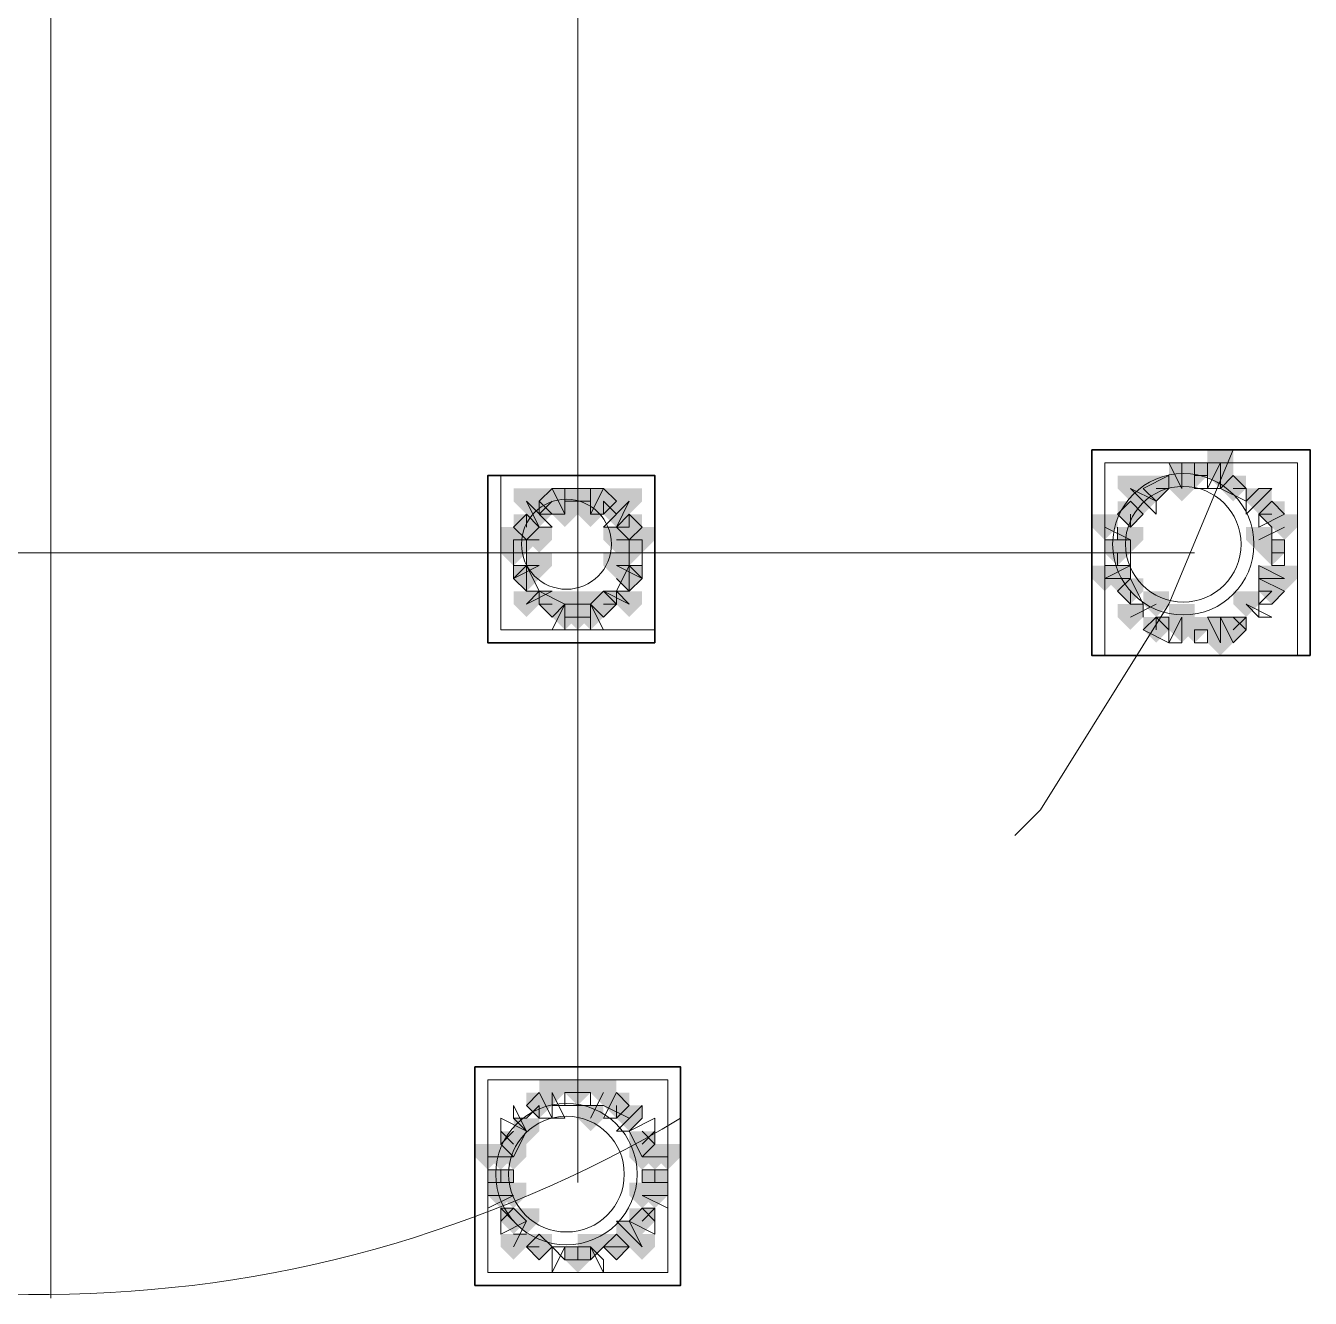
# Model space of a CAD drawing. Header units: millimetres. Extents: x 2315 to 4619, y 1334 to 1897.
# Drawn here: x 4045.9 to 4052.01, y 1548.66 to 1554.71 of the extents above; entities that cross this region are included whole.
import ezdxf

# ---------------------------------------------------------------- set-up
doc = ezdxf.new("R2010")
doc.units = ezdxf.units.MM
for name, color, linetype, true_color in [('PDF_10', 7, 'Continuous', 0x00b85c), ('PDF_AXIS', 7, 'Continuous', 0x00b85c), ('PDF_柱构件', 7, 'Continuous', 0x00b85c), ('PDF_转运站初步方案', 7, 'Continuous', 0x00b85c)]:
    doc.layers.add(name, color=color, linetype=linetype, true_color=true_color)
doc.layers.add('PDF_中心线层', color=1, linetype='Continuous')
doc.layers.add('PDF_粗实线层', color=7, linetype='Continuous')

msp = doc.modelspace()

# ---------------------------------------------------------------- hatches: boundary and pattern name
at = {"layer": 'PDF_10', "transparency": 33554559}
for points in [[(4051.4593, 1552.6298), (4051.3983, 1552.6298), (4051.3983, 1552.5687), (4051.4593, 1552.5076), (4051.5204, 1552.5687), (4051.5204, 1552.6298)], [(4051.4593, 1552.6298), (4051.3983, 1552.6298), (4051.3983, 1552.5687), (4051.4593, 1552.5076), (4051.5204, 1552.5687), (4051.5204, 1552.6298)], [(4051.4593, 1552.6298), (4051.3983, 1552.6298), (4051.3983, 1552.5687), (4051.4593, 1552.5076), (4051.5204, 1552.5687), (4051.5204, 1552.6298)], [(4051.2761, 1552.5687), (4051.215, 1552.5687), (4051.215, 1552.5076), (4051.2761, 1552.4466), (4051.3372, 1552.5076), (4051.3372, 1552.5687)], [(4051.2761, 1552.5687), (4051.215, 1552.5687), (4051.215, 1552.5076), (4051.2761, 1552.4466), (4051.3372, 1552.5076), (4051.3372, 1552.5687)], [(4051.2761, 1552.5687), (4051.215, 1552.5687), (4051.215, 1552.5076), (4051.2761, 1552.4466), (4051.3372, 1552.5076), (4051.3372, 1552.5687)], [(4051.6426, 1552.5687), (4051.5815, 1552.5687), (4051.5815, 1552.5076), (4051.6426, 1552.4466), (4051.7037, 1552.5076), (4051.7037, 1552.5687)], [(4051.6426, 1552.5687), (4051.5815, 1552.5687), (4051.5815, 1552.5076), (4051.6426, 1552.4466), (4051.7037, 1552.5076), (4051.7037, 1552.5687)], [(4048.4053, 1552.5076), (4048.3442, 1552.5076), (4048.3442, 1552.4466), (4048.4053, 1552.3855), (4048.4664, 1552.4466), (4048.4664, 1552.5076)], [(4048.4053, 1552.5076), (4048.3442, 1552.5076), (4048.3442, 1552.4466), (4048.4053, 1552.3855), (4048.4664, 1552.4466), (4048.4664, 1552.5076)], [(4048.5274, 1552.5076), (4048.4664, 1552.5076), (4048.4664, 1552.4466), (4048.5274, 1552.3855), (4048.5885, 1552.4466), (4048.5885, 1552.5076)], [(4048.5274, 1552.5076), (4048.4664, 1552.5076), (4048.4664, 1552.4466), (4048.5274, 1552.3855), (4048.5885, 1552.4466), (4048.5885, 1552.5076)], [(4048.6496, 1552.5076), (4048.5885, 1552.5076), (4048.5885, 1552.4466), (4048.6496, 1552.3855), (4048.7107, 1552.4466), (4048.7107, 1552.5076)], [(4048.6496, 1552.5076), (4048.5885, 1552.5076), (4048.5885, 1552.4466), (4048.6496, 1552.3855), (4048.7107, 1552.4466), (4048.7107, 1552.5076)], [(4051.1539, 1552.4466), (4051.0929, 1552.4466), (4051.0929, 1552.3855), (4051.1539, 1552.3244), (4051.215, 1552.3855), (4051.215, 1552.4466)], [(4051.1539, 1552.4466), (4051.0929, 1552.4466), (4051.0929, 1552.3855), (4051.1539, 1552.3244), (4051.215, 1552.3855), (4051.215, 1552.4466)], [(4051.1539, 1552.4466), (4051.0929, 1552.4466), (4051.0929, 1552.3855), (4051.1539, 1552.3244), (4051.215, 1552.3855), (4051.215, 1552.4466)], [(4051.8258, 1552.4466), (4051.7647, 1552.4466), (4051.7647, 1552.3855), (4051.8258, 1552.3244), (4051.8869, 1552.3855), (4051.8869, 1552.4466)], [(4051.8258, 1552.4466), (4051.7647, 1552.4466), (4051.7647, 1552.3855), (4051.8258, 1552.3244), (4051.8869, 1552.3855), (4051.8869, 1552.4466)], [(4048.2831, 1552.3855), (4048.222, 1552.3855), (4048.222, 1552.3244), (4048.2831, 1552.2633), (4048.3442, 1552.3244), (4048.3442, 1552.3855)], [(4048.2831, 1552.3855), (4048.222, 1552.3855), (4048.222, 1552.3244), (4048.2831, 1552.2633), (4048.3442, 1552.3244), (4048.3442, 1552.3855)], [(4048.2831, 1552.3855), (4048.222, 1552.3855), (4048.222, 1552.3244), (4048.2831, 1552.2633), (4048.3442, 1552.3244), (4048.3442, 1552.3855)], [(4048.7718, 1552.3855), (4048.7107, 1552.3855), (4048.7107, 1552.3244), (4048.7718, 1552.2633), (4048.8328, 1552.3244), (4048.8328, 1552.3855)], [(4048.7718, 1552.3855), (4048.7107, 1552.3855), (4048.7107, 1552.3244), (4048.7718, 1552.2633), (4048.8328, 1552.3244), (4048.8328, 1552.3855)], [(4048.222, 1552.2633), (4048.161, 1552.2633), (4048.161, 1552.2022), (4048.222, 1552.1412), (4048.2831, 1552.2022), (4048.2831, 1552.2633)], [(4048.222, 1552.2633), (4048.161, 1552.2633), (4048.161, 1552.2022), (4048.222, 1552.1412), (4048.2831, 1552.2022), (4048.2831, 1552.2633)], [(4048.7718, 1552.2633), (4048.7107, 1552.2633), (4048.7107, 1552.2022), (4048.7718, 1552.1412), (4048.8328, 1552.2022), (4048.8328, 1552.2633)], [(4048.7718, 1552.2633), (4048.7107, 1552.2633), (4048.7107, 1552.2022), (4048.7718, 1552.1412), (4048.8328, 1552.2022), (4048.8328, 1552.2633)], [(4051.0929, 1552.2633), (4051.0318, 1552.2633), (4051.0318, 1552.2022), (4051.0929, 1552.1412), (4051.1539, 1552.2022), (4051.1539, 1552.2633)], [(4051.0929, 1552.2633), (4051.0318, 1552.2633), (4051.0318, 1552.2022), (4051.0929, 1552.1412), (4051.1539, 1552.2022), (4051.1539, 1552.2633)], [(4051.8258, 1552.2633), (4051.7647, 1552.2633), (4051.7647, 1552.2022), (4051.8258, 1552.1412), (4051.8869, 1552.2022), (4051.8869, 1552.2633)], [(4051.8258, 1552.2633), (4051.7647, 1552.2633), (4051.7647, 1552.2022), (4051.8258, 1552.1412), (4051.8869, 1552.2022), (4051.8869, 1552.2633)], [(4048.2831, 1552.1412), (4048.222, 1552.1412), (4048.222, 1552.0801), (4048.2831, 1552.019), (4048.3442, 1552.0801), (4048.3442, 1552.1412)], [(4048.2831, 1552.1412), (4048.222, 1552.1412), (4048.222, 1552.0801), (4048.2831, 1552.019), (4048.3442, 1552.0801), (4048.3442, 1552.1412)], [(4048.7718, 1552.1412), (4048.7107, 1552.1412), (4048.7107, 1552.0801), (4048.7718, 1552.019), (4048.8328, 1552.0801), (4048.8328, 1552.1412)], [(4048.7718, 1552.1412), (4048.7107, 1552.1412), (4048.7107, 1552.0801), (4048.7718, 1552.019), (4048.8328, 1552.0801), (4048.8328, 1552.1412)], [(4051.1539, 1552.0801), (4051.0929, 1552.0801), (4051.0929, 1552.019), (4051.1539, 1551.9579), (4051.215, 1552.019), (4051.215, 1552.0801)], [(4051.1539, 1552.0801), (4051.0929, 1552.0801), (4051.0929, 1552.019), (4051.1539, 1551.9579), (4051.215, 1552.019), (4051.215, 1552.0801)], [(4051.1539, 1552.0801), (4051.0929, 1552.0801), (4051.0929, 1552.019), (4051.1539, 1551.9579), (4051.215, 1552.019), (4051.215, 1552.0801)], [(4051.8258, 1552.0801), (4051.7647, 1552.0801), (4051.7647, 1552.019), (4051.8258, 1551.9579), (4051.8869, 1552.019), (4051.8869, 1552.0801)], [(4051.8258, 1552.0801), (4051.7647, 1552.0801), (4051.7647, 1552.019), (4051.8258, 1551.9579), (4051.8869, 1552.019), (4051.8869, 1552.0801)], [(4048.4053, 1552.019), (4048.3442, 1552.019), (4048.3442, 1551.9579), (4048.4053, 1551.8968), (4048.4664, 1551.9579), (4048.4664, 1552.019)], [(4048.4053, 1552.019), (4048.3442, 1552.019), (4048.3442, 1551.9579), (4048.4053, 1551.8968), (4048.4664, 1551.9579), (4048.4664, 1552.019)], [(4048.6496, 1552.019), (4048.5885, 1552.019), (4048.5885, 1551.9579), (4048.6496, 1551.8968), (4048.7107, 1551.9579), (4048.7107, 1552.019)], [(4048.6496, 1552.019), (4048.5885, 1552.019), (4048.5885, 1551.9579), (4048.6496, 1551.8968), (4048.7107, 1551.9579), (4048.7107, 1552.019)], [(4048.6496, 1552.019), (4048.5885, 1552.019), (4048.5885, 1551.9579), (4048.6496, 1551.8968), (4048.7107, 1551.9579), (4048.7107, 1552.019)], [(4048.5274, 1551.9579), (4048.4664, 1551.9579), (4048.4664, 1551.8968), (4048.5274, 1551.8357), (4048.5885, 1551.8968), (4048.5885, 1551.9579)], [(4048.5274, 1551.9579), (4048.4664, 1551.9579), (4048.4664, 1551.8968), (4048.5274, 1551.8357), (4048.5885, 1551.8968), (4048.5885, 1551.9579)], [(4051.2761, 1551.8968), (4051.215, 1551.8968), (4051.215, 1551.8357), (4051.2761, 1551.7747), (4051.3372, 1551.8357), (4051.3372, 1551.8968)], [(4051.2761, 1551.8968), (4051.215, 1551.8968), (4051.215, 1551.8357), (4051.2761, 1551.7747), (4051.3372, 1551.8357), (4051.3372, 1551.8968)], [(4051.4593, 1551.8968), (4051.3983, 1551.8968), (4051.3983, 1551.8357), (4051.4593, 1551.7747), (4051.5204, 1551.8357), (4051.5204, 1551.8968)], [(4051.4593, 1551.8968), (4051.3983, 1551.8968), (4051.3983, 1551.8357), (4051.4593, 1551.7747), (4051.5204, 1551.8357), (4051.5204, 1551.8968)], [(4051.6426, 1551.8968), (4051.5815, 1551.8968), (4051.5815, 1551.8357), (4051.6426, 1551.7747), (4051.7037, 1551.8357), (4051.7037, 1551.8968)], [(4051.6426, 1551.8968), (4051.5815, 1551.8968), (4051.5815, 1551.8357), (4051.6426, 1551.7747), (4051.7037, 1551.8357), (4051.7037, 1551.8968)], [(4048.5274, 1549.6979), (4048.4664, 1549.6979), (4048.4664, 1549.6368), (4048.5274, 1549.5757), (4048.5885, 1549.6368), (4048.5885, 1549.6979)], [(4048.5274, 1549.6979), (4048.4664, 1549.6979), (4048.4664, 1549.6368), (4048.5274, 1549.5757), (4048.5885, 1549.6368), (4048.5885, 1549.6979)], [(4048.3442, 1549.6368), (4048.2831, 1549.6368), (4048.2831, 1549.5757), (4048.3442, 1549.5147), (4048.4053, 1549.5757), (4048.4053, 1549.6368)], [(4048.3442, 1549.6368), (4048.2831, 1549.6368), (4048.2831, 1549.5757), (4048.3442, 1549.5147), (4048.4053, 1549.5757), (4048.4053, 1549.6368)], [(4048.7107, 1549.6368), (4048.6496, 1549.6368), (4048.6496, 1549.5757), (4048.7107, 1549.5147), (4048.7718, 1549.5757), (4048.7718, 1549.6368)], [(4048.7107, 1549.6368), (4048.6496, 1549.6368), (4048.6496, 1549.5757), (4048.7107, 1549.5147), (4048.7718, 1549.5757), (4048.7718, 1549.6368)], [(4048.222, 1549.4536), (4048.161, 1549.4536), (4048.161, 1549.3925), (4048.222, 1549.3314), (4048.2831, 1549.3925), (4048.2831, 1549.4536)], [(4048.222, 1549.4536), (4048.161, 1549.4536), (4048.161, 1549.3925), (4048.222, 1549.3314), (4048.2831, 1549.3925), (4048.2831, 1549.4536)], [(4048.8328, 1549.4536), (4048.7718, 1549.4536), (4048.7718, 1549.3925), (4048.8328, 1549.3314), (4048.8939, 1549.3925), (4048.8939, 1549.4536)], [(4048.8328, 1549.4536), (4048.7718, 1549.4536), (4048.7718, 1549.3925), (4048.8328, 1549.3314), (4048.8939, 1549.3925), (4048.8939, 1549.4536)], [(4048.161, 1549.2703), (4048.0999, 1549.2703), (4048.0999, 1549.2093), (4048.161, 1549.1482), (4048.222, 1549.2093), (4048.222, 1549.2703)], [(4048.161, 1549.2703), (4048.0999, 1549.2703), (4048.0999, 1549.2093), (4048.161, 1549.1482), (4048.222, 1549.2093), (4048.222, 1549.2703)], [(4048.8939, 1549.2703), (4048.8328, 1549.2703), (4048.8328, 1549.2093), (4048.8939, 1549.1482), (4048.955, 1549.2093), (4048.955, 1549.2703)], [(4048.8939, 1549.2703), (4048.8328, 1549.2703), (4048.8328, 1549.2093), (4048.8939, 1549.1482), (4048.955, 1549.2093), (4048.955, 1549.2703)], [(4048.8939, 1549.2703), (4048.8328, 1549.2703), (4048.8328, 1549.2093), (4048.8939, 1549.1482), (4048.955, 1549.2093), (4048.955, 1549.2703)], [(4048.222, 1549.0871), (4048.161, 1549.0871), (4048.161, 1549.026), (4048.222, 1548.9649), (4048.2831, 1549.026), (4048.2831, 1549.0871)], [(4048.222, 1549.0871), (4048.161, 1549.0871), (4048.161, 1549.026), (4048.222, 1548.9649), (4048.2831, 1549.026), (4048.2831, 1549.0871)], [(4048.8328, 1549.0871), (4048.7718, 1549.0871), (4048.7718, 1549.026), (4048.8328, 1548.9649), (4048.8939, 1549.026), (4048.8939, 1549.0871)], [(4048.8328, 1549.0871), (4048.7718, 1549.0871), (4048.7718, 1549.026), (4048.8328, 1548.9649), (4048.8939, 1549.026), (4048.8939, 1549.0871)], [(4048.3442, 1548.9649), (4048.2831, 1548.9649), (4048.2831, 1548.9039), (4048.3442, 1548.8428), (4048.4053, 1548.9039), (4048.4053, 1548.9649)], [(4048.3442, 1548.9649), (4048.2831, 1548.9649), (4048.2831, 1548.9039), (4048.3442, 1548.8428), (4048.4053, 1548.9039), (4048.4053, 1548.9649)], [(4048.3442, 1548.9649), (4048.2831, 1548.9649), (4048.2831, 1548.9039), (4048.3442, 1548.8428), (4048.4053, 1548.9039), (4048.4053, 1548.9649)], [(4048.7107, 1548.9649), (4048.6496, 1548.9649), (4048.6496, 1548.9039), (4048.7107, 1548.8428), (4048.7718, 1548.9039), (4048.7718, 1548.9649)], [(4048.7107, 1548.9649), (4048.6496, 1548.9649), (4048.6496, 1548.9039), (4048.7107, 1548.8428), (4048.7718, 1548.9039), (4048.7718, 1548.9649)], [(4048.7107, 1548.9649), (4048.6496, 1548.9649), (4048.6496, 1548.9039), (4048.7107, 1548.8428), (4048.7718, 1548.9039), (4048.7718, 1548.9649)], [(4048.5274, 1548.9039), (4048.4664, 1548.9039), (4048.4664, 1548.8428), (4048.5274, 1548.7817), (4048.5885, 1548.8428), (4048.5885, 1548.9039)], [(4048.5274, 1548.9039), (4048.4664, 1548.9039), (4048.4664, 1548.8428), (4048.5274, 1548.7817), (4048.5885, 1548.8428), (4048.5885, 1548.9039)]]:
    msp.add_hatch(color=256, dxfattribs=at).paths.add_polyline_path(points)
at = {"layer": 'PDF_柱构件', "transparency": 33554559}
for points in [[(4051.5815, 1552.6909), (4051.5204, 1552.6909), (4051.5204, 1552.6298), (4051.5815, 1552.5687), (4051.6426, 1552.6298), (4051.6426, 1552.6909)], [(4051.3983, 1552.6298), (4051.3372, 1552.6298), (4051.3372, 1552.5687), (4051.3983, 1552.5076), (4051.4593, 1552.5687), (4051.4593, 1552.6298)], [(4051.5815, 1552.6298), (4051.5204, 1552.6298), (4051.5204, 1552.5687), (4051.5815, 1552.5076), (4051.6426, 1552.5687), (4051.6426, 1552.6298)], [(4051.1539, 1552.5687), (4051.0929, 1552.5687), (4051.0929, 1552.5076), (4051.1539, 1552.4466), (4051.215, 1552.5076), (4051.215, 1552.5687)], [(4051.3983, 1552.5687), (4051.3372, 1552.5687), (4051.3372, 1552.5076), (4051.3983, 1552.4466), (4051.4593, 1552.5076), (4051.4593, 1552.5687)], [(4048.2831, 1552.5076), (4048.222, 1552.5076), (4048.222, 1552.4466), (4048.2831, 1552.3855), (4048.3442, 1552.4466), (4048.3442, 1552.5076)], [(4048.4664, 1552.5076), (4048.4053, 1552.5076), (4048.4053, 1552.4466), (4048.4664, 1552.3855), (4048.5274, 1552.4466), (4048.5274, 1552.5076)], [(4048.5885, 1552.5076), (4048.5274, 1552.5076), (4048.5274, 1552.4466), (4048.5885, 1552.3855), (4048.6496, 1552.4466), (4048.6496, 1552.5076)], [(4048.7718, 1552.5076), (4048.7107, 1552.5076), (4048.7107, 1552.4466), (4048.7718, 1552.3855), (4048.8328, 1552.4466), (4048.8328, 1552.5076)], [(4051.215, 1552.5076), (4051.1539, 1552.5076), (4051.1539, 1552.4466), (4051.215, 1552.3855), (4051.2761, 1552.4466), (4051.2761, 1552.5076)], [(4051.7647, 1552.5076), (4051.7037, 1552.5076), (4051.7037, 1552.4466), (4051.7647, 1552.3855), (4051.8258, 1552.4466), (4051.8258, 1552.5076)], [(4048.3442, 1552.4466), (4048.2831, 1552.4466), (4048.2831, 1552.3855), (4048.3442, 1552.3244), (4048.4053, 1552.3855), (4048.4053, 1552.4466)], [(4048.4664, 1552.4466), (4048.4053, 1552.4466), (4048.4053, 1552.3855), (4048.4664, 1552.3244), (4048.5274, 1552.3855), (4048.5274, 1552.4466)], [(4048.5885, 1552.4466), (4048.5274, 1552.4466), (4048.5274, 1552.3855), (4048.5885, 1552.3244), (4048.6496, 1552.3855), (4048.6496, 1552.4466)], [(4048.7107, 1552.4466), (4048.6496, 1552.4466), (4048.6496, 1552.3855), (4048.7107, 1552.3244), (4048.7718, 1552.3855), (4048.7718, 1552.4466)], [(4051.0318, 1552.3855), (4050.9707, 1552.3855), (4050.9707, 1552.3244), (4051.0318, 1552.2633), (4051.0929, 1552.3244), (4051.0929, 1552.3855)], [(4051.8869, 1552.3855), (4051.8258, 1552.3855), (4051.8258, 1552.3244), (4051.8869, 1552.2633), (4051.948, 1552.3244), (4051.948, 1552.3855)], [(4048.222, 1552.3244), (4048.161, 1552.3244), (4048.161, 1552.2633), (4048.222, 1552.2022), (4048.2831, 1552.2633), (4048.2831, 1552.3244)], [(4048.2831, 1552.3244), (4048.222, 1552.3244), (4048.222, 1552.2633), (4048.2831, 1552.2022), (4048.3442, 1552.2633), (4048.3442, 1552.3244)], [(4048.3442, 1552.3244), (4048.2831, 1552.3244), (4048.2831, 1552.2633), (4048.3442, 1552.2022), (4048.4053, 1552.2633), (4048.4053, 1552.3244)], [(4048.7107, 1552.3244), (4048.6496, 1552.3244), (4048.6496, 1552.2633), (4048.7107, 1552.2022), (4048.7718, 1552.2633), (4048.7718, 1552.3244)], [(4048.7718, 1552.3244), (4048.7107, 1552.3244), (4048.7107, 1552.2633), (4048.7718, 1552.2022), (4048.8328, 1552.2633), (4048.8328, 1552.3244)], [(4048.8328, 1552.3244), (4048.7718, 1552.3244), (4048.7718, 1552.2633), (4048.8328, 1552.2022), (4048.8939, 1552.2633), (4048.8939, 1552.3244)], [(4051.1539, 1552.3244), (4051.0929, 1552.3244), (4051.0929, 1552.2633), (4051.1539, 1552.2022), (4051.215, 1552.2633), (4051.215, 1552.3244)], [(4051.7647, 1552.3244), (4051.7037, 1552.3244), (4051.7037, 1552.2633), (4051.7647, 1552.2022), (4051.8258, 1552.2633), (4051.8258, 1552.3244)], [(4048.3442, 1552.2022), (4048.2831, 1552.2022), (4048.2831, 1552.1412), (4048.3442, 1552.0801), (4048.4053, 1552.1412), (4048.4053, 1552.2022)], [(4048.7107, 1552.2022), (4048.6496, 1552.2022), (4048.6496, 1552.1412), (4048.7107, 1552.0801), (4048.7718, 1552.1412), (4048.7718, 1552.2022)], [(4051.0318, 1552.1412), (4050.9707, 1552.1412), (4050.9707, 1552.0801), (4051.0318, 1552.019), (4051.0929, 1552.0801), (4051.0929, 1552.1412)], [(4051.0929, 1552.1412), (4051.0318, 1552.1412), (4051.0318, 1552.0801), (4051.0929, 1552.019), (4051.1539, 1552.0801), (4051.1539, 1552.1412)], [(4051.8258, 1552.1412), (4051.7647, 1552.1412), (4051.7647, 1552.0801), (4051.8258, 1552.019), (4051.8869, 1552.0801), (4051.8869, 1552.1412)], [(4051.8869, 1552.1412), (4051.8258, 1552.1412), (4051.8258, 1552.0801), (4051.8869, 1552.019), (4051.948, 1552.0801), (4051.948, 1552.1412)], [(4048.2831, 1552.019), (4048.222, 1552.019), (4048.222, 1551.9579), (4048.2831, 1551.8968), (4048.3442, 1551.9579), (4048.3442, 1552.019)], [(4048.4664, 1552.019), (4048.4053, 1552.019), (4048.4053, 1551.9579), (4048.4664, 1551.8968), (4048.5274, 1551.9579), (4048.5274, 1552.019)], [(4048.5885, 1552.019), (4048.5274, 1552.019), (4048.5274, 1551.9579), (4048.5885, 1551.8968), (4048.6496, 1551.9579), (4048.6496, 1552.019)], [(4048.7718, 1552.019), (4048.7107, 1552.019), (4048.7107, 1551.9579), (4048.7718, 1551.8968), (4048.8328, 1551.9579), (4048.8328, 1552.019)], [(4051.2761, 1552.019), (4051.215, 1552.019), (4051.215, 1551.9579), (4051.2761, 1551.8968), (4051.3372, 1551.9579), (4051.3372, 1552.019)], [(4051.7037, 1552.019), (4051.6426, 1552.019), (4051.6426, 1551.9579), (4051.7037, 1551.8968), (4051.7647, 1551.9579), (4051.7647, 1552.019)], [(4048.4664, 1551.9579), (4048.4053, 1551.9579), (4048.4053, 1551.8968), (4048.4664, 1551.8357), (4048.5274, 1551.8968), (4048.5274, 1551.9579)], [(4048.5885, 1551.9579), (4048.5274, 1551.9579), (4048.5274, 1551.8968), (4048.5885, 1551.8357), (4048.6496, 1551.8968), (4048.6496, 1551.9579)], [(4051.1539, 1551.9579), (4051.0929, 1551.9579), (4051.0929, 1551.8968), (4051.1539, 1551.8357), (4051.215, 1551.8968), (4051.215, 1551.9579)], [(4051.3983, 1551.9579), (4051.3372, 1551.9579), (4051.3372, 1551.8968), (4051.3983, 1551.8357), (4051.4593, 1551.8968), (4051.4593, 1551.9579)], [(4051.3983, 1551.8968), (4051.3372, 1551.8968), (4051.3372, 1551.8357), (4051.3983, 1551.7747), (4051.4593, 1551.8357), (4051.4593, 1551.8968)], [(4051.5815, 1551.8968), (4051.5204, 1551.8968), (4051.5204, 1551.8357), (4051.5815, 1551.7747), (4051.6426, 1551.8357), (4051.6426, 1551.8968)], [(4051.5815, 1551.8357), (4051.5204, 1551.8357), (4051.5204, 1551.7747), (4051.5815, 1551.7136), (4051.6426, 1551.7747), (4051.6426, 1551.8357)], [(4048.4053, 1549.6979), (4048.3442, 1549.6979), (4048.3442, 1549.6368), (4048.4053, 1549.5757), (4048.4664, 1549.6368), (4048.4664, 1549.6979)], [(4048.6496, 1549.6979), (4048.5885, 1549.6979), (4048.5885, 1549.6368), (4048.6496, 1549.5757), (4048.7107, 1549.6368), (4048.7107, 1549.6979)], [(4048.5885, 1549.5757), (4048.5274, 1549.5757), (4048.5274, 1549.5147), (4048.5885, 1549.4536), (4048.6496, 1549.5147), (4048.6496, 1549.5757)], [(4048.7718, 1549.5757), (4048.7107, 1549.5757), (4048.7107, 1549.5147), (4048.7718, 1549.4536), (4048.8328, 1549.5147), (4048.8328, 1549.5757)], [(4048.2831, 1549.5147), (4048.222, 1549.5147), (4048.222, 1549.4536), (4048.2831, 1549.3925), (4048.3442, 1549.4536), (4048.3442, 1549.5147)], [(4048.0999, 1549.3925), (4048.0388, 1549.3925), (4048.0388, 1549.3314), (4048.0999, 1549.2703), (4048.161, 1549.3314), (4048.161, 1549.3925)], [(4048.161, 1549.3925), (4048.0999, 1549.3925), (4048.0999, 1549.3314), (4048.161, 1549.2703), (4048.222, 1549.3314), (4048.222, 1549.3925)], [(4048.222, 1549.3925), (4048.161, 1549.3925), (4048.161, 1549.3314), (4048.222, 1549.2703), (4048.2831, 1549.3314), (4048.2831, 1549.3925)], [(4048.8328, 1549.3925), (4048.7718, 1549.3925), (4048.7718, 1549.3314), (4048.8328, 1549.2703), (4048.8939, 1549.3314), (4048.8939, 1549.3925)], [(4048.8939, 1549.3925), (4048.8328, 1549.3925), (4048.8328, 1549.3314), (4048.8939, 1549.2703), (4048.955, 1549.3314), (4048.955, 1549.3925)], [(4048.955, 1549.3925), (4048.8939, 1549.3925), (4048.8939, 1549.3314), (4048.955, 1549.2703), (4049.0161, 1549.3314), (4049.0161, 1549.3925)], [(4048.161, 1549.2093), (4048.0999, 1549.2093), (4048.0999, 1549.1482), (4048.161, 1549.0871), (4048.222, 1549.1482), (4048.222, 1549.2093)], [(4048.222, 1549.2093), (4048.161, 1549.2093), (4048.161, 1549.1482), (4048.222, 1549.0871), (4048.2831, 1549.1482), (4048.2831, 1549.2093)], [(4048.8328, 1549.2093), (4048.7718, 1549.2093), (4048.7718, 1549.1482), (4048.8328, 1549.0871), (4048.8939, 1549.1482), (4048.8939, 1549.2093)], [(4048.8939, 1549.2093), (4048.8328, 1549.2093), (4048.8328, 1549.1482), (4048.8939, 1549.0871), (4048.955, 1549.1482), (4048.955, 1549.2093)], [(4048.2831, 1549.0871), (4048.222, 1549.0871), (4048.222, 1549.026), (4048.2831, 1548.9649), (4048.3442, 1549.026), (4048.3442, 1549.0871)], [(4048.7718, 1549.026), (4048.7107, 1549.026), (4048.7107, 1548.9649), (4048.7718, 1548.9039), (4048.8328, 1548.9649), (4048.8328, 1549.026)], [(4048.222, 1548.9649), (4048.161, 1548.9649), (4048.161, 1548.9039), (4048.222, 1548.8428), (4048.2831, 1548.9039), (4048.2831, 1548.9649)], [(4048.5885, 1548.9649), (4048.5274, 1548.9649), (4048.5274, 1548.9039), (4048.5885, 1548.8428), (4048.6496, 1548.9039), (4048.6496, 1548.9649)], [(4048.8328, 1548.9649), (4048.7718, 1548.9649), (4048.7718, 1548.9039), (4048.8328, 1548.8428), (4048.8939, 1548.9039), (4048.8939, 1548.9649)]]:
    msp.add_hatch(color=256, dxfattribs=at).paths.add_polyline_path(points)
at = {"layer": 'PDF_转运站初步方案', "transparency": 33554559}
for points in [[(4051.4593, 1552.6298), (4051.3983, 1552.6298), (4051.3983, 1552.5687), (4051.4593, 1552.5076), (4051.5204, 1552.5687), (4051.5204, 1552.6298)], [(4051.4593, 1552.6298), (4051.3983, 1552.6298), (4051.3983, 1552.5687), (4051.4593, 1552.5076), (4051.5204, 1552.5687), (4051.5204, 1552.6298)], [(4051.2761, 1552.5687), (4051.215, 1552.5687), (4051.215, 1552.5076), (4051.2761, 1552.4466), (4051.3372, 1552.5076), (4051.3372, 1552.5687)], [(4051.2761, 1552.5687), (4051.215, 1552.5687), (4051.215, 1552.5076), (4051.2761, 1552.4466), (4051.3372, 1552.5076), (4051.3372, 1552.5687)], [(4051.6426, 1552.5687), (4051.5815, 1552.5687), (4051.5815, 1552.5076), (4051.6426, 1552.4466), (4051.7037, 1552.5076), (4051.7037, 1552.5687)], [(4051.6426, 1552.5687), (4051.5815, 1552.5687), (4051.5815, 1552.5076), (4051.6426, 1552.4466), (4051.7037, 1552.5076), (4051.7037, 1552.5687)], [(4048.4053, 1552.5076), (4048.3442, 1552.5076), (4048.3442, 1552.4466), (4048.4053, 1552.3855), (4048.4664, 1552.4466), (4048.4664, 1552.5076)], [(4048.4053, 1552.5076), (4048.3442, 1552.5076), (4048.3442, 1552.4466), (4048.4053, 1552.3855), (4048.4664, 1552.4466), (4048.4664, 1552.5076)], [(4048.5274, 1552.5076), (4048.4664, 1552.5076), (4048.4664, 1552.4466), (4048.5274, 1552.3855), (4048.5885, 1552.4466), (4048.5885, 1552.5076)], [(4048.5274, 1552.5076), (4048.4664, 1552.5076), (4048.4664, 1552.4466), (4048.5274, 1552.3855), (4048.5885, 1552.4466), (4048.5885, 1552.5076)], [(4048.6496, 1552.5076), (4048.5885, 1552.5076), (4048.5885, 1552.4466), (4048.6496, 1552.3855), (4048.7107, 1552.4466), (4048.7107, 1552.5076)], [(4048.6496, 1552.5076), (4048.5885, 1552.5076), (4048.5885, 1552.4466), (4048.6496, 1552.3855), (4048.7107, 1552.4466), (4048.7107, 1552.5076)], [(4051.1539, 1552.4466), (4051.0929, 1552.4466), (4051.0929, 1552.3855), (4051.1539, 1552.3244), (4051.215, 1552.3855), (4051.215, 1552.4466)], [(4051.1539, 1552.4466), (4051.0929, 1552.4466), (4051.0929, 1552.3855), (4051.1539, 1552.3244), (4051.215, 1552.3855), (4051.215, 1552.4466)], [(4051.8258, 1552.4466), (4051.7647, 1552.4466), (4051.7647, 1552.3855), (4051.8258, 1552.3244), (4051.8869, 1552.3855), (4051.8869, 1552.4466)], [(4051.8258, 1552.4466), (4051.7647, 1552.4466), (4051.7647, 1552.3855), (4051.8258, 1552.3244), (4051.8869, 1552.3855), (4051.8869, 1552.4466)], [(4048.2831, 1552.3855), (4048.222, 1552.3855), (4048.222, 1552.3244), (4048.2831, 1552.2633), (4048.3442, 1552.3244), (4048.3442, 1552.3855)], [(4048.2831, 1552.3855), (4048.222, 1552.3855), (4048.222, 1552.3244), (4048.2831, 1552.2633), (4048.3442, 1552.3244), (4048.3442, 1552.3855)], [(4048.7718, 1552.3855), (4048.7107, 1552.3855), (4048.7107, 1552.3244), (4048.7718, 1552.2633), (4048.8328, 1552.3244), (4048.8328, 1552.3855)], [(4048.7718, 1552.3855), (4048.7107, 1552.3855), (4048.7107, 1552.3244), (4048.7718, 1552.2633), (4048.8328, 1552.3244), (4048.8328, 1552.3855)], [(4048.222, 1552.2633), (4048.161, 1552.2633), (4048.161, 1552.2022), (4048.222, 1552.1412), (4048.2831, 1552.2022), (4048.2831, 1552.2633)], [(4048.222, 1552.2633), (4048.161, 1552.2633), (4048.161, 1552.2022), (4048.222, 1552.1412), (4048.2831, 1552.2022), (4048.2831, 1552.2633)], [(4048.7718, 1552.2633), (4048.7107, 1552.2633), (4048.7107, 1552.2022), (4048.7718, 1552.1412), (4048.8328, 1552.2022), (4048.8328, 1552.2633)], [(4048.7718, 1552.2633), (4048.7107, 1552.2633), (4048.7107, 1552.2022), (4048.7718, 1552.1412), (4048.8328, 1552.2022), (4048.8328, 1552.2633)], [(4051.0929, 1552.2633), (4051.0318, 1552.2633), (4051.0318, 1552.2022), (4051.0929, 1552.1412), (4051.1539, 1552.2022), (4051.1539, 1552.2633)], [(4051.0929, 1552.2633), (4051.0318, 1552.2633), (4051.0318, 1552.2022), (4051.0929, 1552.1412), (4051.1539, 1552.2022), (4051.1539, 1552.2633)], [(4051.8258, 1552.2633), (4051.7647, 1552.2633), (4051.7647, 1552.2022), (4051.8258, 1552.1412), (4051.8869, 1552.2022), (4051.8869, 1552.2633)], [(4051.8258, 1552.2633), (4051.7647, 1552.2633), (4051.7647, 1552.2022), (4051.8258, 1552.1412), (4051.8869, 1552.2022), (4051.8869, 1552.2633)], [(4048.2831, 1552.1412), (4048.222, 1552.1412), (4048.222, 1552.0801), (4048.2831, 1552.019), (4048.3442, 1552.0801), (4048.3442, 1552.1412)], [(4048.2831, 1552.1412), (4048.222, 1552.1412), (4048.222, 1552.0801), (4048.2831, 1552.019), (4048.3442, 1552.0801), (4048.3442, 1552.1412)], [(4048.7718, 1552.1412), (4048.7107, 1552.1412), (4048.7107, 1552.0801), (4048.7718, 1552.019), (4048.8328, 1552.0801), (4048.8328, 1552.1412)], [(4048.7718, 1552.1412), (4048.7107, 1552.1412), (4048.7107, 1552.0801), (4048.7718, 1552.019), (4048.8328, 1552.0801), (4048.8328, 1552.1412)], [(4051.1539, 1552.0801), (4051.0929, 1552.0801), (4051.0929, 1552.019), (4051.1539, 1551.9579), (4051.215, 1552.019), (4051.215, 1552.0801)], [(4051.1539, 1552.0801), (4051.0929, 1552.0801), (4051.0929, 1552.019), (4051.1539, 1551.9579), (4051.215, 1552.019), (4051.215, 1552.0801)], [(4051.8258, 1552.0801), (4051.7647, 1552.0801), (4051.7647, 1552.019), (4051.8258, 1551.9579), (4051.8869, 1552.019), (4051.8869, 1552.0801)], [(4051.8258, 1552.0801), (4051.7647, 1552.0801), (4051.7647, 1552.019), (4051.8258, 1551.9579), (4051.8869, 1552.019), (4051.8869, 1552.0801)], [(4048.4053, 1552.019), (4048.3442, 1552.019), (4048.3442, 1551.9579), (4048.4053, 1551.8968), (4048.4664, 1551.9579), (4048.4664, 1552.019)], [(4048.4053, 1552.019), (4048.3442, 1552.019), (4048.3442, 1551.9579), (4048.4053, 1551.8968), (4048.4664, 1551.9579), (4048.4664, 1552.019)], [(4048.6496, 1552.019), (4048.5885, 1552.019), (4048.5885, 1551.9579), (4048.6496, 1551.8968), (4048.7107, 1551.9579), (4048.7107, 1552.019)], [(4048.6496, 1552.019), (4048.5885, 1552.019), (4048.5885, 1551.9579), (4048.6496, 1551.8968), (4048.7107, 1551.9579), (4048.7107, 1552.019)], [(4048.5274, 1551.9579), (4048.4664, 1551.9579), (4048.4664, 1551.8968), (4048.5274, 1551.8357), (4048.5885, 1551.8968), (4048.5885, 1551.9579)], [(4048.5274, 1551.9579), (4048.4664, 1551.9579), (4048.4664, 1551.8968), (4048.5274, 1551.8357), (4048.5885, 1551.8968), (4048.5885, 1551.9579)], [(4051.2761, 1551.8968), (4051.215, 1551.8968), (4051.215, 1551.8357), (4051.2761, 1551.7747), (4051.3372, 1551.8357), (4051.3372, 1551.8968)], [(4051.2761, 1551.8968), (4051.215, 1551.8968), (4051.215, 1551.8357), (4051.2761, 1551.7747), (4051.3372, 1551.8357), (4051.3372, 1551.8968)], [(4051.4593, 1551.8968), (4051.3983, 1551.8968), (4051.3983, 1551.8357), (4051.4593, 1551.7747), (4051.5204, 1551.8357), (4051.5204, 1551.8968)], [(4051.4593, 1551.8968), (4051.3983, 1551.8968), (4051.3983, 1551.8357), (4051.4593, 1551.7747), (4051.5204, 1551.8357), (4051.5204, 1551.8968)], [(4051.6426, 1551.8968), (4051.5815, 1551.8968), (4051.5815, 1551.8357), (4051.6426, 1551.7747), (4051.7037, 1551.8357), (4051.7037, 1551.8968)], [(4051.6426, 1551.8968), (4051.5815, 1551.8968), (4051.5815, 1551.8357), (4051.6426, 1551.7747), (4051.7037, 1551.8357), (4051.7037, 1551.8968)], [(4048.5274, 1549.6979), (4048.4664, 1549.6979), (4048.4664, 1549.6368), (4048.5274, 1549.5757), (4048.5885, 1549.6368), (4048.5885, 1549.6979)], [(4048.5274, 1549.6979), (4048.4664, 1549.6979), (4048.4664, 1549.6368), (4048.5274, 1549.5757), (4048.5885, 1549.6368), (4048.5885, 1549.6979)], [(4048.3442, 1549.6368), (4048.2831, 1549.6368), (4048.2831, 1549.5757), (4048.3442, 1549.5147), (4048.4053, 1549.5757), (4048.4053, 1549.6368)], [(4048.3442, 1549.6368), (4048.2831, 1549.6368), (4048.2831, 1549.5757), (4048.3442, 1549.5147), (4048.4053, 1549.5757), (4048.4053, 1549.6368)], [(4048.7107, 1549.6368), (4048.6496, 1549.6368), (4048.6496, 1549.5757), (4048.7107, 1549.5147), (4048.7718, 1549.5757), (4048.7718, 1549.6368)], [(4048.7107, 1549.6368), (4048.6496, 1549.6368), (4048.6496, 1549.5757), (4048.7107, 1549.5147), (4048.7718, 1549.5757), (4048.7718, 1549.6368)], [(4048.222, 1549.4536), (4048.161, 1549.4536), (4048.161, 1549.3925), (4048.222, 1549.3314), (4048.2831, 1549.3925), (4048.2831, 1549.4536)], [(4048.222, 1549.4536), (4048.161, 1549.4536), (4048.161, 1549.3925), (4048.222, 1549.3314), (4048.2831, 1549.3925), (4048.2831, 1549.4536)], [(4048.8328, 1549.4536), (4048.7718, 1549.4536), (4048.7718, 1549.3925), (4048.8328, 1549.3314), (4048.8939, 1549.3925), (4048.8939, 1549.4536)], [(4048.8328, 1549.4536), (4048.7718, 1549.4536), (4048.7718, 1549.3925), (4048.8328, 1549.3314), (4048.8939, 1549.3925), (4048.8939, 1549.4536)], [(4048.161, 1549.2703), (4048.0999, 1549.2703), (4048.0999, 1549.2093), (4048.161, 1549.1482), (4048.222, 1549.2093), (4048.222, 1549.2703)], [(4048.161, 1549.2703), (4048.0999, 1549.2703), (4048.0999, 1549.2093), (4048.161, 1549.1482), (4048.222, 1549.2093), (4048.222, 1549.2703)], [(4048.8939, 1549.2703), (4048.8328, 1549.2703), (4048.8328, 1549.2093), (4048.8939, 1549.1482), (4048.955, 1549.2093), (4048.955, 1549.2703)], [(4048.8939, 1549.2703), (4048.8328, 1549.2703), (4048.8328, 1549.2093), (4048.8939, 1549.1482), (4048.955, 1549.2093), (4048.955, 1549.2703)], [(4048.222, 1549.0871), (4048.161, 1549.0871), (4048.161, 1549.026), (4048.222, 1548.9649), (4048.2831, 1549.026), (4048.2831, 1549.0871)], [(4048.222, 1549.0871), (4048.161, 1549.0871), (4048.161, 1549.026), (4048.222, 1548.9649), (4048.2831, 1549.026), (4048.2831, 1549.0871)], [(4048.8328, 1549.0871), (4048.7718, 1549.0871), (4048.7718, 1549.026), (4048.8328, 1548.9649), (4048.8939, 1549.026), (4048.8939, 1549.0871)], [(4048.8328, 1549.0871), (4048.7718, 1549.0871), (4048.7718, 1549.026), (4048.8328, 1548.9649), (4048.8939, 1549.026), (4048.8939, 1549.0871)], [(4048.3442, 1548.9649), (4048.2831, 1548.9649), (4048.2831, 1548.9039), (4048.3442, 1548.8428), (4048.4053, 1548.9039), (4048.4053, 1548.9649)], [(4048.3442, 1548.9649), (4048.2831, 1548.9649), (4048.2831, 1548.9039), (4048.3442, 1548.8428), (4048.4053, 1548.9039), (4048.4053, 1548.9649)], [(4048.7107, 1548.9649), (4048.6496, 1548.9649), (4048.6496, 1548.9039), (4048.7107, 1548.8428), (4048.7718, 1548.9039), (4048.7718, 1548.9649)], [(4048.7107, 1548.9649), (4048.6496, 1548.9649), (4048.6496, 1548.9039), (4048.7107, 1548.8428), (4048.7718, 1548.9039), (4048.7718, 1548.9649)], [(4048.5274, 1548.9039), (4048.4664, 1548.9039), (4048.4664, 1548.8428), (4048.5274, 1548.7817), (4048.5885, 1548.8428), (4048.5885, 1548.9039)], [(4048.5274, 1548.9039), (4048.4664, 1548.9039), (4048.4664, 1548.8428), (4048.5274, 1548.7817), (4048.5885, 1548.8428), (4048.5885, 1548.9039)]]:
    msp.add_hatch(color=256, dxfattribs=at).paths.add_polyline_path(points)

# ---------------------------------------------------------------- linework, layer by layer
at = {"layer": 'PDF_10', "lineweight": 18}
for points in [[(4051.4593, 1552.5687), (4051.5204, 1552.5687)], [(4048.5274, 1552.4466), (4048.5274, 1552.5076)], [(4051.2761, 1552.5076), (4051.3372, 1552.5076)], [(4051.7037, 1552.5076), (4051.6426, 1552.5076), (4051.7037, 1552.5076)], [(4048.3442, 1552.3855), (4048.4053, 1552.4466)], [(4048.4053, 1552.3855), (4048.3442, 1552.4466)], [(4048.4664, 1552.4466), (4048.5885, 1552.4466)], [(4048.6496, 1552.3855), (4048.6496, 1552.4466), (4048.7107, 1552.3855)], [(4048.2831, 1552.3244), (4048.2831, 1552.3855)], [(4048.7718, 1552.3855), (4048.7718, 1552.3244), (4048.7107, 1552.3244)], [(4051.1539, 1552.3244), (4051.1539, 1552.3855)], [(4051.8258, 1552.3855), (4051.7647, 1552.3855), (4051.8258, 1552.3244)], [(4048.222, 1552.1412), (4048.222, 1552.2022), (4048.2831, 1552.2022)], [(4048.8328, 1552.2022), (4048.7718, 1552.2022), (4048.7718, 1552.1412)], [(4051.0929, 1552.1412), (4051.0929, 1552.2022), (4051.1539, 1552.2022)], [(4051.8869, 1552.2022), (4051.8258, 1552.2022), (4051.8258, 1552.1412)], [(4048.2831, 1552.019), (4048.2831, 1552.0801), (4048.2831, 1552.019)], [(4048.7718, 1552.0801), (4048.7718, 1552.019), (4048.7107, 1552.0801)], [(4051.1539, 1551.9579), (4051.1539, 1552.019)], [(4051.7647, 1552.019), (4051.8258, 1552.019), (4051.7647, 1551.9579)], [(4048.3442, 1551.9579), (4048.4053, 1551.9579), (4048.3442, 1551.9579)], [(4048.5274, 1551.9579), (4048.5274, 1551.8968)], [(4048.7107, 1551.9579), (4048.6496, 1551.9579)], [(4048.5885, 1551.8968), (4048.4664, 1551.8968)], [(4051.3372, 1551.8357), (4051.2761, 1551.8968), (4051.2761, 1551.8357)], [(4051.7037, 1551.8968), (4051.6426, 1551.8357)], [(4051.6426, 1551.8968), (4051.7037, 1551.8357)], [(4051.5204, 1551.8357), (4051.4593, 1551.8357), (4051.4593, 1551.7747)], [(4048.5885, 1549.6368), (4048.4664, 1549.6368)], [(4048.5274, 1549.5757), (4048.5274, 1549.6368)], [(4048.3442, 1549.5147), (4048.3442, 1549.5757), (4048.2831, 1549.5147)], [(4048.7718, 1549.5147), (4048.6496, 1549.5757)], [(4048.7107, 1549.5147), (4048.7107, 1549.5757)], [(4048.222, 1549.4536), (4048.161, 1549.3925)], [(4048.222, 1549.3925), (4048.161, 1549.4536)], [(4048.8939, 1549.3925), (4048.8328, 1549.4536)], [(4048.8328, 1549.3925), (4048.8939, 1549.4536)], [(4048.161, 1549.2703), (4048.161, 1549.2093), (4048.0999, 1549.2093)], [(4048.8939, 1549.2093), (4048.8939, 1549.2703)], [(4048.161, 1549.0871), (4048.222, 1549.026)], [(4048.222, 1549.0871), (4048.161, 1549.026)], [(4048.8328, 1549.026), (4048.8939, 1549.0871)], [(4048.8328, 1549.0871), (4048.8939, 1549.026)], [(4048.2831, 1548.9039), (4048.3442, 1548.9039)], [(4048.5274, 1548.9039), (4048.5274, 1548.8428)], [(4048.6496, 1548.9039), (4048.7718, 1548.9039)], [(4048.4664, 1548.8428), (4048.5885, 1548.8428)]]:
    msp.add_lwpolyline(points, dxfattribs=at)
at = {"layer": 'PDF_AXIS', "lineweight": 18}
for points in [[(4051.948, 1551.7136), (4051.948, 1552.6298), (4051.0318, 1552.6298), (4051.0318, 1551.7136)], [(4048.8939, 1551.8357), (4048.8939, 1552.5687), (4048.161, 1552.5687), (4048.161, 1551.8357)], [(4048.0999, 1548.7817), (4048.0999, 1549.6979), (4048.955, 1549.6979), (4048.955, 1548.7817)]]:
    msp.add_lwpolyline(points, close=True, dxfattribs=at)
at = {"layer": 'PDF_中心线层', "color": 112, "lineweight": 18, "true_color": 0x00b85c}
msp.add_lwpolyline([(4046.0231, 1560.6925), (4046.0231, 1548.6595)], close=True, dxfattribs=at)
for points in [[(4048.5274, 1549.2093), (4048.5274, 1560.1428)], [(4050.6042, 1550.8584), (4050.7264, 1550.9806), (4051.3372, 1551.9579), (4051.6426, 1552.6909)], [(4051.4593, 1552.2022), (4040.5869, 1552.2022)]]:
    msp.add_lwpolyline(points, dxfattribs=at)
msp.add_arc((4045.9755, 1554.6164), 5.939, 179.12977, 300.79454, dxfattribs=at)
at = {"layer": 'PDF_柱构件', "lineweight": 18}
for points in [[(4051.3372, 1552.6298), (4051.3983, 1552.5076), (4051.3983, 1552.6298)], [(4051.4593, 1552.5076), (4051.5204, 1552.5076), (4051.5204, 1552.6298), (4051.4593, 1552.6298)], [(4051.5815, 1552.6298), (4051.5204, 1552.5076), (4051.5815, 1552.5076)], [(4051.2761, 1552.4466), (4051.3372, 1552.5076), (4051.3372, 1552.5687), (4051.215, 1552.5076)], [(4051.5815, 1552.5076), (4051.7037, 1552.4466), (4051.7037, 1552.5076), (4051.6426, 1552.5687)], [(4048.3442, 1552.3855), (4048.4664, 1552.3855), (4048.4053, 1552.5076), (4048.3442, 1552.4466)], [(4048.4053, 1552.5076), (4048.4664, 1552.3855), (4048.4664, 1552.5076)], [(4048.4664, 1552.4466), (4048.5885, 1552.4466), (4048.5885, 1552.5076), (4048.4664, 1552.5076)], [(4048.5885, 1552.5076), (4048.5885, 1552.3855), (4048.6496, 1552.5076)], [(4048.5885, 1552.3855), (4048.6496, 1552.3855), (4048.7107, 1552.4466), (4048.6496, 1552.5076)], [(4051.1539, 1552.5076), (4051.2761, 1552.3855), (4051.2761, 1552.4466)], [(4051.7647, 1552.5076), (4051.7037, 1552.4466), (4051.7037, 1552.3855), (4051.8258, 1552.5076)], [(4048.2831, 1552.4466), (4048.3442, 1552.3244), (4048.4053, 1552.3244)], [(4048.7718, 1552.4466), (4048.6496, 1552.3244), (4048.7107, 1552.3244)], [(4051.1539, 1552.3244), (4051.215, 1552.3855), (4051.1539, 1552.4466), (4051.0929, 1552.3855)], [(4051.7647, 1552.3855), (4051.7647, 1552.3244), (4051.8869, 1552.3855), (4051.8258, 1552.4466)], [(4048.2831, 1552.2633), (4048.3442, 1552.3244), (4048.2831, 1552.3855), (4048.222, 1552.3244)], [(4048.7107, 1552.3244), (4048.7718, 1552.2633), (4048.8328, 1552.3244), (4048.7718, 1552.3855)], [(4051.0318, 1552.3244), (4051.1539, 1552.2633)], [(4051.8869, 1552.3244), (4051.7647, 1552.2633)], [(4048.222, 1552.2633), (4048.3442, 1552.2633)], [(4048.2831, 1552.1412), (4048.2831, 1552.2633), (4048.222, 1552.2633), (4048.222, 1552.1412)], [(4048.8328, 1552.2633), (4048.7107, 1552.2633)], [(4048.7718, 1552.2633), (4048.7718, 1552.1412), (4048.8328, 1552.1412), (4048.8328, 1552.2633)], [(4051.1539, 1552.1412), (4051.1539, 1552.2633), (4051.0318, 1552.2633), (4051.0318, 1552.1412)], [(4051.8258, 1552.2633), (4051.8258, 1552.1412), (4051.8869, 1552.1412), (4051.8869, 1552.2633)], [(4048.222, 1552.0801), (4048.3442, 1552.1412), (4048.222, 1552.1412)], [(4048.3442, 1552.019), (4048.2831, 1552.1412), (4048.222, 1552.0801), (4048.2831, 1552.019)], [(4048.8328, 1552.1412), (4048.7107, 1552.1412), (4048.8328, 1552.0801)], [(4048.7718, 1552.1412), (4048.7107, 1552.019), (4048.7718, 1552.019), (4048.8328, 1552.0801)], [(4051.0318, 1552.0801), (4051.1539, 1552.0801), (4051.1539, 1552.1412)], [(4051.8869, 1552.0801), (4051.7647, 1552.1412), (4051.7647, 1552.0801)], [(4051.215, 1551.9579), (4051.1539, 1552.0801), (4051.0929, 1552.019), (4051.1539, 1551.9579)], [(4051.7647, 1552.0801), (4051.7647, 1551.9579), (4051.8258, 1551.9579), (4051.8869, 1552.019)], [(4048.2831, 1551.9579), (4048.4053, 1552.019), (4048.3442, 1552.019)], [(4048.4664, 1551.9579), (4048.3442, 1552.019), (4048.3442, 1551.9579), (4048.4053, 1551.8968)], [(4048.6496, 1552.019), (4048.5885, 1551.9579), (4048.6496, 1551.8968), (4048.7107, 1551.9579)], [(4048.7718, 1551.9579), (4048.7107, 1552.019), (4048.6496, 1552.019)], [(4048.4664, 1551.8357), (4048.4664, 1551.9579), (4048.4053, 1551.8357)], [(4048.5885, 1551.9579), (4048.4664, 1551.9579), (4048.4664, 1551.8968), (4048.5885, 1551.8968)], [(4048.6496, 1551.8357), (4048.5885, 1551.9579), (4048.5885, 1551.8357)], [(4051.1539, 1551.8968), (4051.2761, 1551.9579)], [(4051.8258, 1551.8968), (4051.7037, 1551.9579), (4051.7647, 1551.8968)], [(4051.3372, 1551.8968), (4051.2761, 1551.8968), (4051.215, 1551.8357), (4051.3372, 1551.7747)], [(4051.3983, 1551.7747), (4051.3983, 1551.8968), (4051.3372, 1551.7747)], [(4051.5815, 1551.7747), (4051.5815, 1551.8968), (4051.5204, 1551.8968)], [(4051.7037, 1551.8968), (4051.5815, 1551.8968), (4051.6426, 1551.7747), (4051.7037, 1551.8357)], [(4051.5204, 1551.8357), (4051.4593, 1551.8357), (4051.4593, 1551.7747), (4051.5204, 1551.7747)], [(4048.4053, 1549.5147), (4048.3442, 1549.5147), (4048.2831, 1549.5757), (4048.3442, 1549.6368)], [(4048.4053, 1549.6368), (4048.4664, 1549.5147), (4048.4053, 1549.5147)], [(4048.5885, 1549.5757), (4048.4664, 1549.5757), (4048.4664, 1549.6368), (4048.5885, 1549.6368)], [(4048.6496, 1549.6368), (4048.5885, 1549.5147)], [(4048.7107, 1549.5147), (4048.6496, 1549.5147), (4048.7107, 1549.6368), (4048.7718, 1549.5757)], [(4048.222, 1549.5757), (4048.2831, 1549.4536), (4048.222, 1549.5147)], [(4048.8328, 1549.5147), (4048.7718, 1549.4536), (4048.7107, 1549.4536), (4048.8328, 1549.5757)], [(4048.2831, 1549.4536), (4048.222, 1549.3314), (4048.161, 1549.3925), (4048.161, 1549.5147)], [(4048.8328, 1549.3314), (4048.7718, 1549.4536), (4048.8939, 1549.5147), (4048.8939, 1549.3925)], [(4048.0999, 1549.3314), (4048.222, 1549.3314)], [(4048.955, 1549.3314), (4048.8328, 1549.3314)], [(4048.222, 1549.2703), (4048.222, 1549.2093), (4048.0999, 1549.2093), (4048.0999, 1549.2703)], [(4048.8328, 1549.2093), (4048.8328, 1549.2703), (4048.955, 1549.2703), (4048.955, 1549.2093)], [(4048.0999, 1549.1482), (4048.222, 1549.1482), (4048.0999, 1549.0871)], [(4048.955, 1549.0871), (4048.8328, 1549.1482), (4048.955, 1549.1482)], [(4048.222, 1549.0871), (4048.2831, 1549.026), (4048.161, 1548.9649), (4048.161, 1549.0871)], [(4048.7718, 1549.026), (4048.8328, 1549.0871), (4048.8939, 1549.0871), (4048.8939, 1548.9649)], [(4048.222, 1548.9039), (4048.2831, 1549.026)], [(4048.8328, 1548.9039), (4048.7107, 1549.026), (4048.7718, 1549.026)], [(4048.3442, 1548.9649), (4048.4053, 1548.9039), (4048.3442, 1548.8428), (4048.2831, 1548.9039)], [(4048.6496, 1548.9039), (4048.7107, 1548.9649), (4048.7718, 1548.9039), (4048.7107, 1548.8428)], [(4048.4053, 1548.8428), (4048.4053, 1548.9039), (4048.4664, 1548.9039), (4048.4053, 1548.7817)], [(4048.4664, 1548.9039), (4048.5885, 1548.9039), (4048.5885, 1548.8428), (4048.4664, 1548.8428)], [(4048.6496, 1548.7817), (4048.5885, 1548.9039), (4048.6496, 1548.8428)]]:
    msp.add_lwpolyline(points, close=True, dxfattribs=at)
for points in [[(4051.0929, 1552.2633), (4051.0929, 1552.3244)], [(4051.8258, 1552.3244), (4051.8258, 1552.2633)], [(4048.2831, 1552.0801), (4048.2831, 1552.1412)], [(4048.7718, 1552.1412), (4048.7718, 1552.0801)], [(4048.3442, 1551.9579), (4048.3442, 1552.019)], [(4048.7107, 1552.019), (4048.7107, 1551.9579)], [(4051.215, 1551.8968), (4051.215, 1551.9579)], [(4051.7647, 1551.9579), (4051.7647, 1551.8968)], [(4048.4664, 1549.5757), (4048.4053, 1549.5757)], [(4048.6496, 1549.5757), (4048.5885, 1549.5757)], [(4048.2831, 1549.5147), (4048.222, 1549.5147)], [(4048.222, 1548.9649), (4048.2831, 1548.9649)], [(4048.4053, 1548.9039), (4048.4664, 1548.8428)], [(4048.5885, 1548.8428), (4048.6496, 1548.9039)]]:
    msp.add_lwpolyline(points, dxfattribs=at)
at = {"layer": 'PDF_粗实线层', "color": 112, "lineweight": 35, "true_color": 0x00b85c}
for points in [[(4052.0091, 1551.7136), (4052.0091, 1552.6909), (4050.9707, 1552.6909), (4050.9707, 1551.7136)], [(4048.8939, 1551.7747), (4048.0999, 1551.7747), (4048.0999, 1552.5687), (4048.8939, 1552.5687)], [(4048.0388, 1548.7206), (4048.0388, 1549.759), (4049.0161, 1549.759), (4049.0161, 1548.7206)]]:
    msp.add_lwpolyline(points, close=True, dxfattribs=at)
at = {"layer": 'PDF_转运站初步方案', "lineweight": 18}
for centre, radius in [((4051.4055, 1552.2426), 0.3359), ((4051.4055, 1552.2426), 0.2749), ((4048.4735, 1552.2426), 0.2138), ((4048.4735, 1552.2426), 0.2138), ((4048.4735, 1549.2495), 0.3359), ((4048.4735, 1549.2495), 0.2749)]:
    msp.add_circle(centre, radius, dxfattribs=at)

doc.saveas('drawing.dxf')
